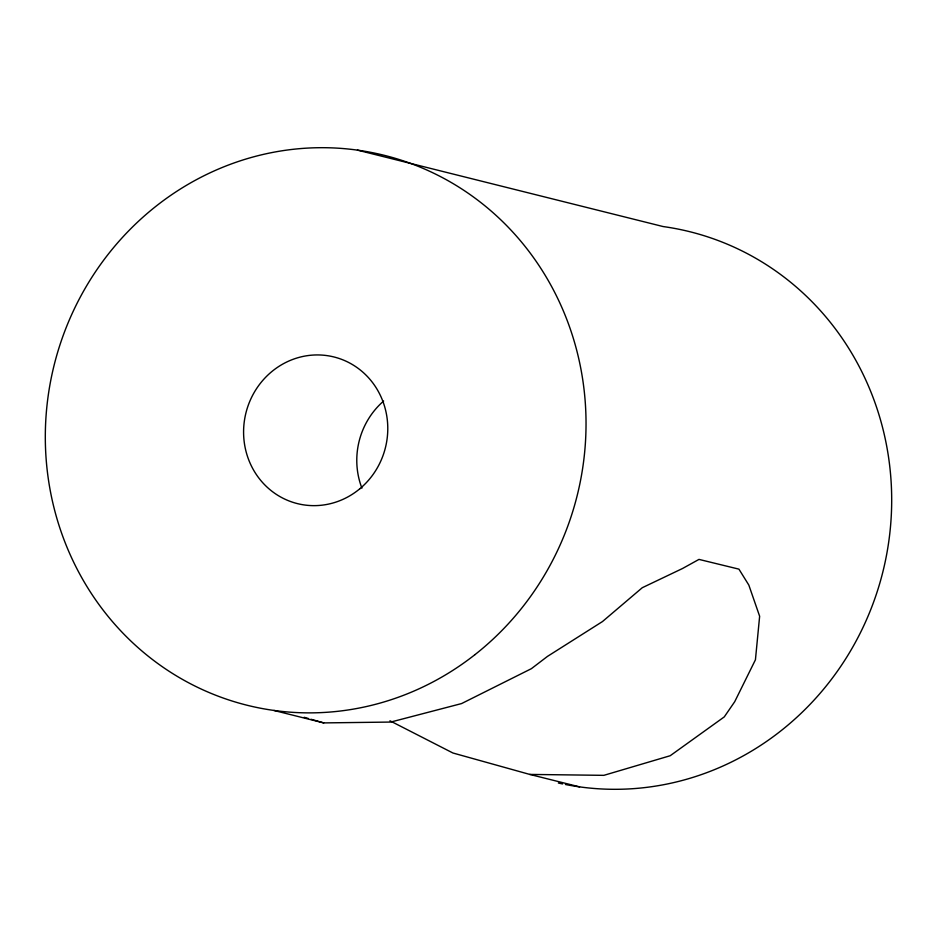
<?xml version="1.0" encoding="UTF-8"?>
<svg xmlns="http://www.w3.org/2000/svg" width="937" height="937" viewBox="0 0 937 937"><rect width="100%" height="100%" fill="white"/><g stroke="black" fill="none" stroke-linecap="round" stroke-linejoin="round"><path stroke-width="1.41" d="M273.92 710.457L323.71 722.907L390.741 722.064L461.578 703.57L531.384 668.678L547.477 656.392L602.491 621.547L642.278 587.71L682.534 568.501L698.979 559.401L738.93 569.146L748.827 585.075L759.638 616.253L755.433 659.789L734.713 701.708L724.266 716.899L670.201 755.726L603.85 775.344L529.745 774.419L452.911 752.997L389.956 720.799M357.442 150.131L663.08 226.543A283.396 269.54 -76 0 1 887.245 551.179A283.396 269.54 -76 0 1 565.433 784.503M529.745 774.419L579.558 786.869M304.162 717.285L308.355 718.492M311.143 719.288L323.71 722.907M562.61 783.941A283.396 269.54 -76 0 1 558.37 783.016M361.916 488.165A75.569 71.88 -76 0 1 383.631 401.048M475.036 654.588A283.396 269.54 -76 0 0 425.152 169.269A283.396 269.54 -76 0 0 46.85 467.024A283.396 269.54 -76 0 0 475.036 654.588M359.878 488.727A75.569 71.88 -76 0 0 342.919 359.867A75.569 71.88 -76 0 0 244.252 442.287A75.569 71.88 -76 0 0 359.878 488.727"/></g></svg>
